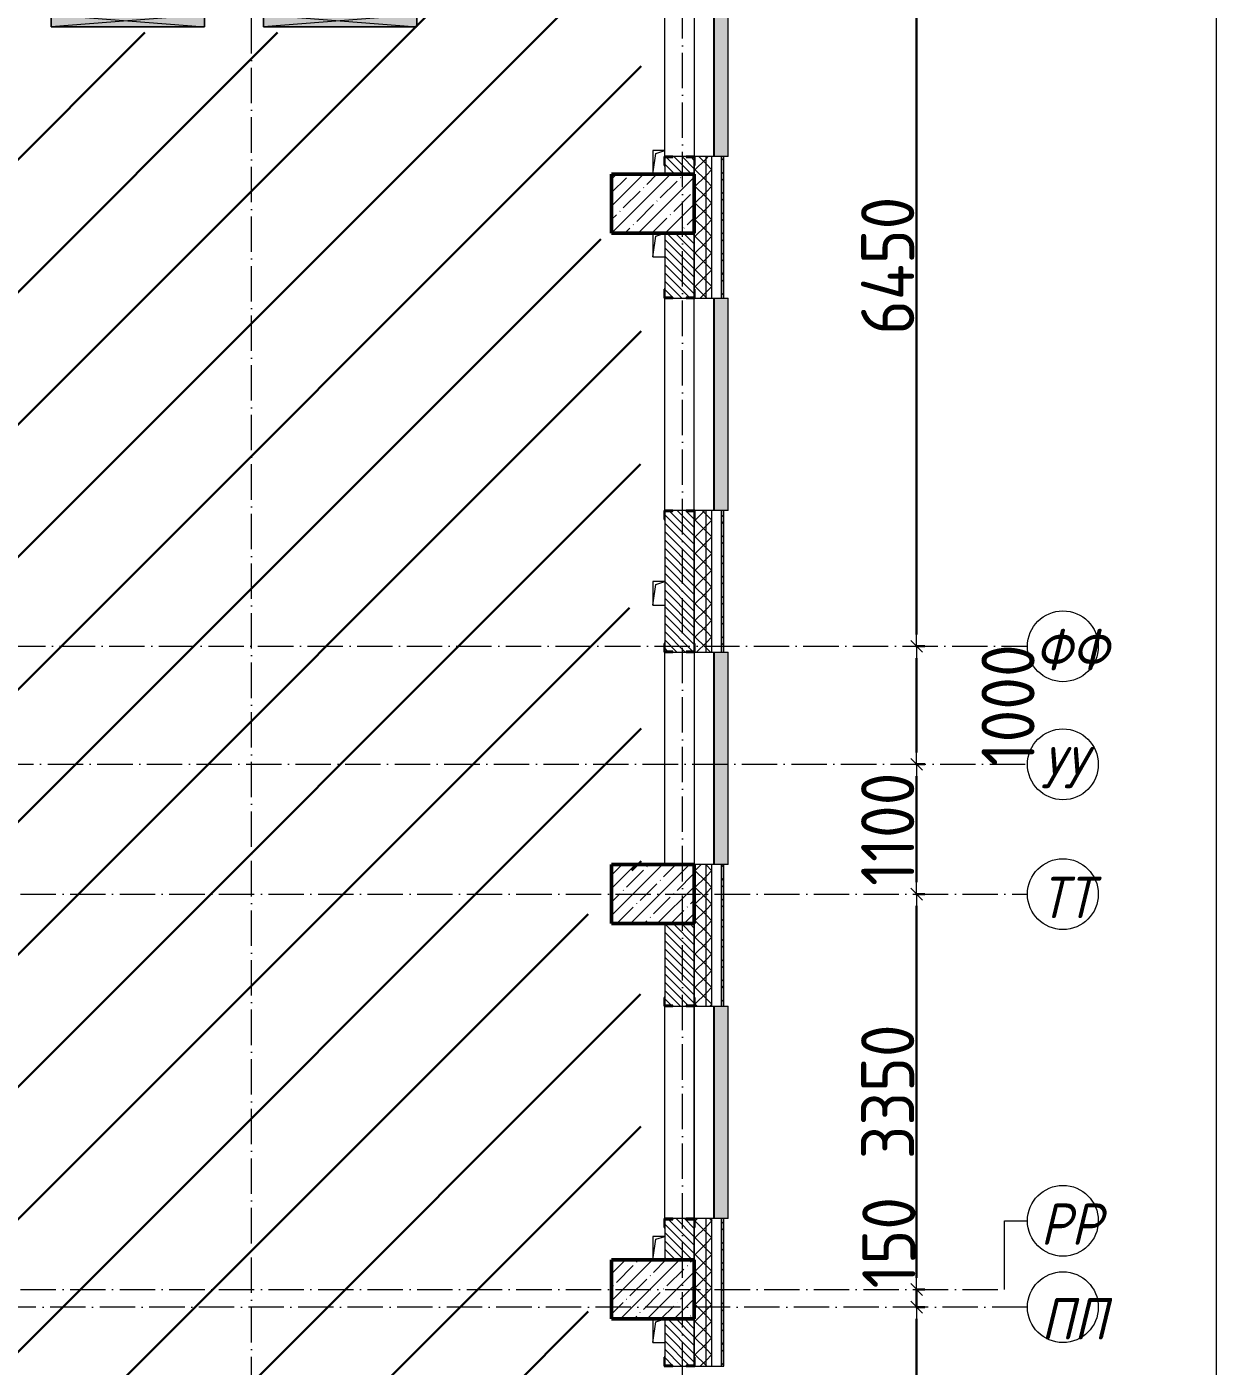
# Model space of a CAD drawing. Header units: millimetres. Extents: x 35697 to 388678, y -91946 to 171347.
# Drawn here: x 138854 to 148933, y 133195 to 144545 of the extents above; entities that cross this region are included whole.
import ezdxf

# ---------------------------------------------------------------- set-up
doc = ezdxf.new("R2010")
doc.units = ezdxf.units.MM
doc.linetypes.add('50_200_ШТРИХ_1Т_ш5_п1_п1_', pattern=[700, 500, -100, 0, -100])
for name, color, linetype, lineweight in [('2.1) ПГП окна 2.8 м', 5, 'Continuous', 30), ('3.1) ЖБ окна 1.2 м', 102, 'Continuous', 30), ('A-____-____-DIMS', 7, 'Continuous', 9), ('A-DETL-GENF-OTLN', 7, 'Continuous', 9), ('A-GENM-____-MCUT', 7, 'Continuous', 25), ('A-GENM-____-OTLN', 7, 'Continuous', 9), ('A-GENM-____-OTLN-1', 7, 'Continuous', 25), ('A-GLAZ-____-OTLN', 7, 'Continuous', 9), ('A-WALL-____-MCUT', 7, 'Continuous', 13), ('A-WALL-____-MCUT-1', 7, 'Continuous', 9), ('A-WALL-____-OTLN', 7, 'Continuous', 9), ('A-WALL-____-PATT-1', 7, 'Continuous', 9), ('A-WALL-FNSH-MCUT-1', 7, 'Continuous', 9), ('S-COLS-____-MCUT', 7, 'Continuous', 50), ('S-COLS-____-OTLN', 7, 'Continuous', 9), ('S-GRID-____-IDEN', 7, 'Continuous', 9), ('S-GRID-____-OTLN', 7, 'Continuous', 9), ('S-GRID-____-OTLN-1', 7, '50_200_ШТРИХ_1Т_ш5_п1_п1_', 9)]:
    doc.layers.add(name, color=color, linetype=linetype, lineweight=lineweight)
doc.layers.add('A-GLAZ-____-OTLN-1', color=7, linetype='Continuous', lineweight=9, true_color=0xc0c0c0)
doc.styles.add('ISOCPEUR_I_9', font='isocpeui.ttf', dxfattribs={"width": 0.9, "height": 250})
doc.styles.add('СПДС', font='isocpeur.ttf', dxfattribs={"width": 0.9})
doc.dimstyles.new('Размера А3', dxfattribs={"dimtxt": 200, "dimasz": 100, "dimexe": 70, "dimexo": 100, "dimgap": 20, "dimtad": 1, "dimdec": 0, "dimrnd": 10, "dimzin": 0, "dimdsep": 46, "dimtxsty": 'СПДС', "dimblk": 'ARROWHEAD_6', "dimcen": 1, "dimclrd": 256, "dimclre": 256, "dimclrt": 256, "dimazin": 0, "dimtfac": 1, "dimtdec": 0, "dimtmove": 2, "dimatfit": 3, "dimfxl": 1, "dimtolj": 1, "dimtzin": 0, "dimarcsym": 0})
pattern_1 = [(45, (43259.71, 63713.66), (-70.71068, 70.71068), []), (135, (43259.71, 63713.66), (-70.71068, -70.71068), [])]
pattern_2 = [(135, (43259.71, 63713.66), (-35.35534, -35.35534), [])]

# ---------------------------------------------------------------- blocks, each defined once
blk = doc.blocks.new('BSC_Колонна _Прямоугольная - 500х700-V99-АР1_План отверстий 2 этажа в осях 1-64_Ю-ЯЯ')
at = {"layer": 'S-COLS-____-OTLN'}
h = blk.add_hatch(dxfattribs=at)
h.set_pattern_fill('FP_112', color=256, style=0, pattern_type=2)
h.set_pattern_definition([(315, (-70131.04, 100900), (114.04925, 114.04925), []), (315, (-70131.04, 100785.95), (114.04925, 114.04925), [201.613, -40.323, 3.353, -36.97])])
h.paths.add_polyline_path([(-250, 350), (-250, -350), (250, -350), (250, 350), (9, 350)], flags=0)
at = {"layer": 'S-COLS-____-MCUT'}
for p, q in [((250, 350), (-250, 350)), ((-250, 350), (-250, -350)), ((250, -350), (250, 350)), ((-250, -350), (250, -350))]:
    blk.add_line(p, q, dxfattribs=at)
blk = doc.blocks.new('BSC_Колонна _Прямоугольная - 500х700-V100-АР1_План отверстий 2 этажа в осях 1-64_Ю-ЯЯ')
at = {"layer": 'S-COLS-____-OTLN'}
h = blk.add_hatch(dxfattribs=at)
h.set_pattern_fill('FP_113', color=256, style=0, pattern_type=2)
h.set_pattern_definition([(315, (-73481.04, 100900), (114.04925, 114.04925), []), (315, (-73481.04, 100785.95), (114.04925, 114.04925), [201.613, -40.323, 3.353, -36.97])])
h.paths.add_polyline_path([(-250, 168), (-250, -350), (250, -350), (250, 350), (-250, 350)], flags=0)
at = {"layer": 'S-COLS-____-MCUT'}
for p, q in [((250, 350), (-250, 350)), ((-250, 350), (-250, -350)), ((250, -350), (250, 350)), ((-250, -350), (250, -350))]:
    blk.add_line(p, q, dxfattribs=at)
blk = doc.blocks.new('BSC_Колонна _Прямоугольная - 500х700-V102-АР1_План отверстий 2 этажа в осях 1-64_Ю-ЯЯ')
at = {"layer": 'S-COLS-____-OTLN'}
h = blk.add_hatch(dxfattribs=at)
h.set_pattern_fill('FP_115', color=256, style=0, pattern_type=2)
h.set_pattern_definition([(315, (-79331.04, 100900), (114.04925, 114.04925), []), (315, (-79331.04, 100785.95), (114.04925, 114.04925), [201.613, -40.323, 3.353, -36.97])])
h.paths.add_polyline_path([(-250, 350), (-250, -350), (250, -350), (250, 350)], flags=0)
at = {"layer": 'S-COLS-____-MCUT'}
for p, q in [((250, 350), (-250, 350)), ((-250, 350), (-250, -350)), ((250, -350), (250, 350)), ((-250, -350), (250, -350))]:
    blk.add_line(p, q, dxfattribs=at)
blk = doc.blocks.new('Отлив_СКБ - Отлив витража_120_НВФ-31885687-АР1_План отверстий 2 этажа в осях 1-64_Ю-ЯЯ')
at = {"layer": 'A-GLAZ-____-OTLN-1'}
for points in [[(0, 0), (0, -2), (1800, -2), (1800, 0), (1023, 0)], [(0, -83), (0, -120), (1800, -120), (1800, -2), (0, -2), (0, -63)]]:
    blk.add_hatch(color=256, dxfattribs=at).paths.add_polyline_path(points, flags=0)
at = {"layer": 'A-GLAZ-____-OTLN'}
for p, q in [((0, 0), (1800, 0)), ((1800, -2), (0, -2)), ((0, -120), (0, -83)), ((1800, -83), (1800, -120)), ((0, -120), (1800, -120))]:
    blk.add_line(p, q, dxfattribs=at)
blk = doc.blocks.new('Фахверк_СКБ_Уголок - 250_2700-27497298-АР1_План отверстий 2 этажа в осях 1-64_Ю-ЯЯ')
at = {"layer": 'A-GENM-____-MCUT'}
for p, q in [((200, 181), (125, 181)), ((125, 181), (125, 106)), ((131, 106), (131, 175)), ((131, 175), (200, 175)), ((200, 175), (200, 181)), ((125, 106), (131, 106)), ((131, -6), (125, -6)), ((125, -6), (125, -81)), ((125, -81), (200, -81)), ((131, -75), (131, -6)), ((200, -75), (131, -75)), ((200, -81), (200, -75))]:
    blk.add_line(p, q, dxfattribs=at)
blk = doc.blocks.new('Фахверк_СКБ_Уголок - 250_2700_1-27501432-АР1_План отверстий 2 этажа в осях 1-64_Ю-ЯЯ')
at = {"layer": 'A-GENM-____-MCUT'}
for p, q in [((200, 181), (125, 181)), ((125, 181), (125, 106)), ((131, 106), (131, 175)), ((131, 175), (200, 175)), ((200, 175), (200, 181)), ((125, 106), (131, 106)), ((131, -6), (125, -6)), ((125, -6), (125, -81)), ((125, -81), (200, -81)), ((131, -75), (131, -6)), ((200, -75), (131, -75)), ((200, -81), (200, -75))]:
    blk.add_line(p, q, dxfattribs=at)
blk = doc.blocks.new('AR_Отверстие прямоугольное _в плите_ - AR_Отверстие прямоугольное _в плите_-V168-АР1_План отверстий 2 этажа в осях 1-64_Ю-ЯЯ')
at = {"layer": 'A-GENM-____-OTLN'}
for p, q in [((-50, 100), (-50, -100)), ((-50, -100), (-25, 75)), ((-25, 75), (50, 100)), ((-50, -100), (50, -100))]:
    blk.add_line(p, q, dxfattribs=at)
blk = doc.blocks.new('AR_Отверстие прямоугольное _в плите_ - AR_Отверстие прямоугольное _в плите_-V169-АР1_План отверстий 2 этажа в осях 1-64_Ю-ЯЯ')
at = {"layer": 'A-GENM-____-OTLN'}
for p, q in [((50, 100), (-50, 100)), ((-50, 100), (-50, -100)), ((-50, -100), (-25, 75)), ((-25, 75), (50, 100))]:
    blk.add_line(p, q, dxfattribs=at)
blk = doc.blocks.new('AR_Отверстие прямоугольное _в плите_ - AR_Отверстие прямоугольное _в плите_-V172-АР1_План отверстий 2 этажа в осях 1-64_Ю-ЯЯ')
at = {"layer": 'A-GENM-____-OTLN'}
for p, q in [((50, 100), (-50, 100)), ((-50, 100), (-50, -100)), ((-50, -100), (-25, 75)), ((-25, 75), (50, 100)), ((-50, -100), (50, -100))]:
    blk.add_line(p, q, dxfattribs=at)
blk = doc.blocks.new('AR_Отверстие прямоугольное _в стене__БезПР - AR_Отверстие прямоугольное _в стене__БезПР-36824044-АР1_План отверстий 2 этажа в осях 1-64_Ю-ЯЯ')
at = {"layer": 'A-GLAZ-____-OTLN'}
blk.add_hatch(color=256, dxfattribs=at).paths.add_polyline_path([(650, -50), (650, 50), (-650, 50), (-650, -50)], flags=0)
at = {"layer": 'A-DETL-GENF-OTLN'}
for p, q in [((-650, -50), (-650, 50)), ((-650, 50), (650, 50)), ((650, 50), (-650, -50)), ((-650, 50), (650, -50)), ((650, 50), (-650, 50)), ((-650, 50), (-650, -50)), ((650, 50), (650, -50)), ((650, -50), (650, 50)), ((650, -50), (-650, -50)), ((-650, -50), (650, -50))]:
    blk.add_line(p, q, dxfattribs=at)
blk = doc.blocks.new('Ось сетки - Круг_Ø6_00__ISO-2_5_0_9K_-25732049-АР1_План отверстий 2 этажа в осях 1-64_Ю-ЯЯ')
at = {"layer": 'S-GRID-____-IDEN'}
blk.add_circle((0, 0), 3, dxfattribs=at)
blk = doc.blocks.new('ARROWHEAD_6')
at = {"color": 0, "linetype": 'Continuous'}
for p, q in [((0, 0), (-1, 0)), ((-0.5, -0.5), (0.5, 0.5))]:
    blk.add_line(p, q, dxfattribs=at)
blk = doc.blocks.new('*D2023')
at = {"layer": 'A-____-____-DIMS', "lineweight": -2, "transparency": 16777216}
for p, q in [((87537, 528997), (87613, 528997)), ((87543, 526697), (87543, 528897)), ((87537, 526597), (87613, 526597))]:
    blk.add_line(p, q, dxfattribs=at)
at = {"layer": 'Defpoints', "color": 0, "transparency": 16777216}
for p in [(87437, 528997), (87543, 528997), (87437, 526597)]:
    blk.add_point(p, dxfattribs=at)
at = {"layer": 'A-____-____-DIMS', "lineweight": -2, "transparency": 16777216, "xscale": 100, "yscale": 100, "zscale": 100}
for p, rotation in [((87543, 528997), 90), ((87543, 526597), 270)]:
    blk.add_blockref('ARROWHEAD_6', p, dxfattribs=dict(at, rotation=rotation))
at = {"layer": 'A-____-____-DIMS', "transparency": 16777216, "insert": (87298, 527797), "char_height": 450, "width": 2.56, "attachment_point": 5, "rotation": 90, "style": 'СПДС'}
blk.add_mtext('\\A1;2400', dxfattribs=at)
blk = doc.blocks.new('*D2024')
at = {"layer": 'A-____-____-DIMS', "lineweight": -2, "transparency": 16777216}
for p, q in [((87543, 529247), (87543, 529347)), ((87537, 529147), (87613, 529147)), ((87543, 528997), (87543, 529147)), ((87537, 528997), (87613, 528997)), ((87543, 528897), (87543, 528797))]:
    blk.add_line(p, q, dxfattribs=at)
at = {"layer": 'Defpoints', "color": 0, "transparency": 16777216}
for p in [(87437, 529147), (87543, 529147), (87437, 528997)]:
    blk.add_point(p, dxfattribs=at)
at = {"layer": 'A-____-____-DIMS', "lineweight": -2, "transparency": 16777216, "xscale": 100, "yscale": 100, "zscale": 100}
for p, rotation in [((87543, 529147), 270), ((87543, 528997), 90)]:
    blk.add_blockref('ARROWHEAD_6', p, dxfattribs=dict(at, rotation=rotation))
at = {"layer": 'A-____-____-DIMS', "transparency": 16777216, "insert": (87083, 529156), "char_height": 450, "width": 1.68, "attachment_point": 1, "rotation": 90, "line_spacing_factor": 1.149209, "style": 'СПДС'}
blk.add_mtext('\\A1;150', dxfattribs=at)
blk = doc.blocks.new('*D2025')
at = {"layer": 'A-____-____-DIMS', "lineweight": -2, "transparency": 16777216}
for p, q in [((87537, 532497), (87613, 532497)), ((87543, 529247), (87543, 532397)), ((87537, 529147), (87613, 529147))]:
    blk.add_line(p, q, dxfattribs=at)
at = {"layer": 'Defpoints', "color": 0, "transparency": 16777216}
for p in [(87437, 532497), (87543, 532497), (87437, 529147)]:
    blk.add_point(p, dxfattribs=at)
at = {"layer": 'A-____-____-DIMS', "lineweight": -2, "transparency": 16777216, "xscale": 100, "yscale": 100, "zscale": 100}
for p, rotation in [((87543, 532497), 90), ((87543, 529147), 270)]:
    blk.add_blockref('ARROWHEAD_6', p, dxfattribs=dict(at, rotation=rotation))
at = {"layer": 'A-____-____-DIMS', "transparency": 16777216, "insert": (87298, 530822), "char_height": 450, "width": 2.49, "attachment_point": 5, "rotation": 90, "style": 'СПДС'}
blk.add_mtext('\\A1;3350', dxfattribs=at)
blk = doc.blocks.new('*D2026')
at = {"layer": 'A-____-____-DIMS', "lineweight": -2, "transparency": 16777216}
for p, q in [((87537, 533597), (87613, 533597)), ((87543, 532597), (87543, 533497)), ((87537, 532497), (87613, 532497))]:
    blk.add_line(p, q, dxfattribs=at)
at = {"layer": 'Defpoints', "color": 0, "transparency": 16777216}
for p in [(87437, 533597), (87543, 533597), (87437, 532497)]:
    blk.add_point(p, dxfattribs=at)
at = {"layer": 'A-____-____-DIMS', "lineweight": -2, "transparency": 16777216, "xscale": 100, "yscale": 100, "zscale": 100}
for p, rotation in [((87543, 533597), 90), ((87543, 532497), 270)]:
    blk.add_blockref('ARROWHEAD_6', p, dxfattribs=dict(at, rotation=rotation))
at = {"layer": 'A-____-____-DIMS', "transparency": 16777216, "insert": (87298, 533047), "char_height": 450, "width": 2.11, "attachment_point": 5, "rotation": 90, "style": 'СПДС'}
blk.add_mtext('\\A1;1100', dxfattribs=at)
blk = doc.blocks.new('*D2027')
at = {"layer": 'A-____-____-DIMS', "lineweight": -2, "transparency": 16777216}
for p, q in [((87537, 534597), (87613, 534597)), ((87543, 533697), (87543, 534497)), ((87537, 533597), (87613, 533597))]:
    blk.add_line(p, q, dxfattribs=at)
at = {"layer": 'Defpoints', "color": 0, "transparency": 16777216}
for p in [(87437, 534597), (87543, 534597), (87437, 533597)]:
    blk.add_point(p, dxfattribs=at)
at = {"layer": 'A-____-____-DIMS', "lineweight": -2, "transparency": 16777216, "xscale": 100, "yscale": 100, "zscale": 100}
for p, rotation in [((87543, 534597), 90), ((87543, 533597), 270)]:
    blk.add_blockref('ARROWHEAD_6', p, dxfattribs=dict(at, rotation=rotation))
at = {"layer": 'A-____-____-DIMS', "transparency": 16777216, "insert": (88318, 534097), "char_height": 450, "width": 2.3, "attachment_point": 5, "rotation": 90, "style": 'СПДС'}
blk.add_mtext('\\A1;1000', dxfattribs=at)
blk = doc.blocks.new('*D2028')
at = {"layer": 'A-____-____-DIMS', "lineweight": -2, "transparency": 16777216}
for p, q in [((87537, 541047), (87613, 541047)), ((87543, 534697), (87543, 540947)), ((87537, 534597), (87613, 534597))]:
    blk.add_line(p, q, dxfattribs=at)
at = {"layer": 'Defpoints', "color": 0, "transparency": 16777216}
for p in [(87437, 541047), (87543, 541047), (87437, 534597)]:
    blk.add_point(p, dxfattribs=at)
at = {"layer": 'A-____-____-DIMS', "lineweight": -2, "transparency": 16777216, "xscale": 100, "yscale": 100, "zscale": 100}
for p, rotation in [((87543, 541047), 90), ((87543, 534597), 270)]:
    blk.add_blockref('ARROWHEAD_6', p, dxfattribs=dict(at, rotation=rotation))
at = {"layer": 'A-____-____-DIMS', "transparency": 16777216, "insert": (87298, 537822), "char_height": 450, "width": 2.56, "attachment_point": 5, "rotation": 90, "style": 'СПДС'}
blk.add_mtext('\\A1;6450', dxfattribs=at)
blk = doc.blocks.new('2этаж')
at = {"layer": 'S-GRID-____-OTLN-1', "color": 251, "ltscale": 0.6, "true_color": 0x636466}
for p, q in [((81908.3, 508532.6), (81908.3, 549908.8)), ((85558.3, 498997), (85558.3, 549908.8)), ((33650.4, 534597), (88482.7, 534597)), ((18845.8, 533597), (88482.7, 533597)), ((77429.6, 532497), (88482.7, 532497)), ((77429.6, 529147), (88288.5, 529147)), ((88482.7, 528997), (33650.4, 528997))]:
    blk.add_line(p, q, dxfattribs=at)
at = {"layer": 'S-GRID-____-IDEN', "xscale": 99.99999999999993, "yscale": 99.99999999999993, "zscale": 99.99999999999993}
for p, rotation in [((88782.7, 534597), 269.9999999999995), ((88782.7, 533597), 269.9999999999995), ((88782.7, 532497), 269.9999999999995), ((88782.7, 529728.8), 269.9999999999995), ((88782.7, 528997), 89.9999999999998)]:
    blk.add_blockref('Ось сетки - Круг_Ø6_00__ISO-2_5_0_9K_-25732049-АР1_План отверстий 2 этажа в осях 1-64_Ю-ЯЯ', p, dxfattribs=dict(at, rotation=rotation))
at = {"layer": 'S-GRID-____-IDEN', "char_height": 350, "attachment_point": 1, "style": 'ISOCPEUR_I_9'}
for s, insert, width in [('ФФ', (88544.8, 534743.6), 562.785), ('УУ', (88592.5, 533743.6), 447.342), ('ТТ', (88592.5, 532643.6), 447.342), ('РР', (88592.5, 529875.4), 447.342), ('ПП', (88597.7, 529073.1), 447.342)]:
    blk.add_mtext(s, dxfattribs=dict(at, insert=insert, width=width))
at = {"layer": 'A-____-____-DIMS'}
for base, p1, p2, picture, middle in [((87542.6, 541047), (87436.5, 534597), (87436.5, 541047), '*D2028', (87297.6, 537822)), ((87542.6, 534597), (87436.5, 533597), (87436.5, 534597), '*D2027', (88317.6, 534097)), ((87542.6, 533597), (87436.5, 532497), (87436.5, 533597), '*D2026', (87297.6, 533047)), ((87542.6, 532497), (87436.5, 529147), (87436.5, 532497), '*D2025', (87297.6, 530822)), ((87542.6, 528997), (87436.5, 526597), (87436.5, 528997), '*D2023', (87297.6, 527797))]:
    dim = blk.add_linear_dim(base=base, p1=p1, p2=p2, angle=90, dimstyle='Размера А3', override={"dimtxt": 450}, dxfattribs=at)
    dim.commit()
    dim.dimension.update_dxf_attribs({"geometry": picture, "text_midpoint": middle})
dim = blk.add_linear_dim(base=(87542.6, 529147), p1=(87436.5, 528997), p2=(87436.5, 529147), angle=90, dimstyle='Размера А3', override={"dimtxt": 450}, dxfattribs=at)
dim.commit()
dim.dimension.update_dxf_attribs({"geometry": '*D2024', "text_midpoint": (87382.6, 529500.7), "dimtype": 128, "text_rotation": 90})

msp = doc.modelspace()

# ---------------------------------------------------------------- hatches: boundary and pattern name
at = {"layer": '2.1) ПГП окна 2.8 м'}
h = msp.add_hatch(dxfattribs=at)
h.set_pattern_fill('ANSI31', color=5, scale=250)
h.set_pattern_definition([(45, (-200, -50), (-561.266, 561.266), [])])
h.paths.add_polyline_path([(144060, 133145), (144054, 133145), (144054, 133220), (144056, 133345), (143960, 133345), (143960, 133545), (143610, 133545), (143610, 134045), (143960, 134045), (143960, 134245), (144060, 134245), (144060, 134320), (144054, 134320), (144054, 134395), (144060, 136195), (144054, 136195), (144054, 136270), (144060, 136895), (143610, 136895), (143610, 137395), (144060, 137395), (144060, 139195), (144054, 139195), (144054, 139270), (144056, 139595), (143960, 139595), (143960, 139795), (144060, 139795), (144060, 140320), (144054, 140320), (144054, 140395), (144060, 142195), (144054, 142195), (144054, 142270), (144057, 142545), (143960, 142545), (143960, 142745), (143610, 142745), (143610, 143245), (143960, 143245), (143960, 143445), (144060, 143445), (144060, 145195), (143810, 145195), (143810, 145445), (142060, 145445), (142060, 144495), (141960, 144495), (140660, 144495), (140160, 144495), (138860, 144495), (136810, 144495), (136810, 143245), (137010, 143245), (137010, 142745), (136810, 142745), (136810, 137395), (137010, 137395), (137010, 136895), (136310, 136895), (136310, 136610), (136310, 136310), (136310, 136010), (136310, 135710), (136310, 135410), (136310, 135110), (136310, 134929), (135523, 134563), (135476, 134368), (135344, 134651), (135296, 134457), (134510, 134090), (134510, 128295), (136310, 128295), (137010, 128295), (137010, 127795), (136810, 127795), (136810, 125295), (137010, 125295), (137010, 124795), (136810, 124795), (136810, 119345), (137010, 119345), (137010, 119095), (140410, 119095), (143810, 119095), (143810, 119345), (144054, 119345), (144054, 119445), (144059, 124595), (143960, 124595), (143960, 124795), (143610, 124795), (143610, 125295), (144060, 125295), (144060, 127595), (143960, 127595), (143960, 127795), (143610, 127795), (143610, 128295), (144060, 128295)])
h.paths.add_polyline_path([(137010, 133545), (136310, 133545), (134610, 133545), (134610, 134045), (136310, 134045), (137010, 134045)], flags=16)
at = {"layer": 'A-WALL-____-PATT-1'}
h = msp.add_hatch(dxfattribs=at)
h.set_pattern_fill('FP_3', color=256, style=0, pattern_type=2)
h.set_pattern_definition([(45, (43259.71, 63713.66), (-85.53659, 85.53659), []), (45, (43316.74, 63713.66), (-85.53659, 85.53659), [])])
h.paths.add_polyline_path([(144760, 133195), (144760, 134445), (144740, 134445), (144740, 133195)], flags=0)
h.paths.add_polyline_path([(144740, 136245), (144760, 136245), (144760, 137445), (144740, 137445), (144740, 137082)], flags=0)
h.paths.add_polyline_path([(144760, 139245), (144760, 140445), (144740, 140445), (144740, 139245)], flags=0)
h.paths.add_polyline_path([(144760, 142245), (144760, 143445), (144740, 143445), (144740, 142245)], flags=0)
h.paths.add_polyline_path([(144760, 145245), (144760, 149625), (144740, 149625), (144740, 145245)], flags=0)
h = msp.add_hatch(dxfattribs=at)
h.set_pattern_fill('FP_1', color=256, style=0, pattern_type=2)
h.set_pattern_definition(pattern_1)
h.paths.add_polyline_path([(144660, 110530), (144660, 110795), (144610, 110795), (144610, 110530)], flags=0)
h.paths.add_polyline_path([(144610, 111795), (144660, 111795), (144660, 119495), (144610, 119495), (144610, 114481)], flags=0)
h.paths.add_polyline_path([(144610, 133195), (144660, 133195), (144660, 134445), (144610, 134445), (144610, 133854)], flags=0)
h.paths.add_polyline_path([(144610, 136245), (144660, 136245), (144660, 137445), (144610, 137445), (144610, 137082)], flags=0)
h.paths.add_polyline_path([(144660, 139245), (144660, 140445), (144610, 140445), (144610, 139245)], flags=0)
h.paths.add_polyline_path([(144660, 142245), (144660, 143445), (144610, 143445), (144610, 142245)], flags=0)
h.paths.add_polyline_path([(144660, 145245), (144660, 149495), (144610, 149495), (144610, 145245)], flags=0)
h = msp.add_hatch(dxfattribs=at)
h.set_pattern_fill('FP_1', color=256, style=0, pattern_type=2)
h.set_pattern_definition(pattern_1)
h.paths.add_polyline_path([(144510, 110530), (144610, 110530), (144610, 110795), (144510, 110795)], flags=0)
h.paths.add_polyline_path([(144610, 111795), (144610, 119495), (144516, 119495), (144516, 119420), (144510, 119420), (144510, 111795)], flags=0)
h.paths.add_polyline_path([(144610, 133195), (144610, 134445), (144516, 134445), (144516, 134370), (144510, 134370), (144510, 133270), (144516, 133270), (144516, 133195)], flags=0)
h.paths.add_polyline_path([(144516, 136245), (144610, 136245), (144610, 137445), (144510, 137445), (144510, 136320), (144516, 136320), (144516, 136251)], flags=0)
h.paths.add_polyline_path([(144516, 139245), (144610, 139245), (144610, 140445), (144516, 140445), (144516, 140370), (144510, 140370), (144510, 139320), (144516, 139320), (144516, 139251)], flags=0)
h.paths.add_polyline_path([(144516, 142245), (144610, 142245), (144610, 143445), (144516, 143445), (144516, 143370), (144510, 143370), (144510, 142320), (144516, 142320), (144516, 142251)], flags=0)
h.paths.add_polyline_path([(144610, 145245), (144610, 149395), (144510, 149395), (144510, 145245)], flags=0)
h = msp.add_hatch(dxfattribs=at)
h.set_pattern_fill('FP_6', color=256, style=0, pattern_type=2)
h.set_pattern_definition(pattern_2)
h.paths.add_polyline_path([(144434, 143295), (144510, 143295), (144510, 143439), (144441, 143439), (144441, 143445), (144329, 143445), (144329, 143439), (144260, 143439), (144260, 143295)], flags=0)
h = msp.add_hatch(dxfattribs=at)
h.set_pattern_fill('FP_6', color=256, style=0, pattern_type=2)
h.set_pattern_definition(pattern_2)
h.paths.add_polyline_path([(144441, 139245), (144441, 139251), (144510, 139251), (144510, 140439), (144441, 140439), (144441, 140445), (144329, 140445), (144329, 140439), (144260, 140439), (144260, 139251), (144329, 139251), (144329, 139245)], flags=0)
h.paths.add_polyline_path([(144441, 142245), (144441, 142251), (144510, 142251), (144510, 142794), (144260, 142794), (144260, 142251), (144329, 142251), (144329, 142245)], flags=0)
h = msp.add_hatch(dxfattribs=at)
h.set_pattern_fill('FP_6', color=256, style=0, pattern_type=2)
h.set_pattern_definition(pattern_2)
h.paths.add_polyline_path([(144260, 134095), (144510, 134095), (144510, 134439), (144441, 134439), (144441, 134445), (144329, 134445), (144329, 134439), (144260, 134439), (144260, 134370)], flags=0)
h.paths.add_polyline_path([(144441, 136245), (144441, 136251), (144510, 136251), (144510, 136945), (144260, 136945), (144260, 136251), (144329, 136251), (144329, 136245)], flags=0)
h = msp.add_hatch(dxfattribs=at)
h.set_pattern_fill('FP_6', color=256, style=0, pattern_type=2)
h.set_pattern_definition(pattern_2)
h.paths.add_polyline_path([(144441, 133195), (144441, 133201), (144510, 133201), (144510, 133595), (144260, 133595), (144260, 133201), (144329, 133201), (144329, 133195)], flags=0)

# ---------------------------------------------------------------- linework, layer by layer
at = {"color": 1, "lineweight": 0}
msp.add_lwpolyline([(35697, 156516), (148933, 156516), (148933, 57688), (35697, 57688)], close=True, dxfattribs=at)
at = {"layer": 'A-WALL-____-MCUT'}
for p, q in [((144260, 143370), (144260, 143295)), ((144441, 143445), (144329, 143445)), ((144740, 143445), (144516, 143445)), ((144740, 142245), (144740, 143445)), ((144510, 142794), (144260, 142794)), ((144260, 142794), (144260, 142320)), ((144329, 142245), (144441, 142245)), ((144516, 142245), (144740, 142245)), ((144441, 140445), (144329, 140445)), ((144740, 140445), (144516, 140445)), ((144740, 139245), (144740, 140445)), ((144260, 140370), (144260, 139320)), ((144329, 139245), (144441, 139245)), ((144516, 139245), (144740, 139245)), ((144740, 137445), (144510, 137445)), ((144740, 136245), (144740, 137445)), ((144260, 136945), (144260, 136320)), ((144329, 136245), (144441, 136245)), ((144516, 136245), (144740, 136245)), ((144441, 134445), (144329, 134445)), ((144740, 134445), (144516, 134445)), ((144740, 133195), (144740, 134445)), ((144260, 134370), (144260, 134095)), ((144260, 133595), (144260, 133270)), ((144329, 133195), (144441, 133195)), ((144516, 133195), (144740, 133195))]:
    msp.add_line(p, q, dxfattribs=at)
at = {"layer": 'A-WALL-____-MCUT-1'}
for p, q in [((144510, 143370), (144510, 143295)), ((144510, 143295), (144510, 143370)), ((144610, 142245), (144610, 143445)), ((144660, 142245), (144660, 143445)), ((144510, 142794), (144510, 142320)), ((144510, 142320), (144510, 142794)), ((144610, 139245), (144610, 140445)), ((144660, 139245), (144660, 140445)), ((144510, 140370), (144510, 139320)), ((144510, 139320), (144510, 140370)), ((144610, 136245), (144610, 137445)), ((144660, 136245), (144660, 137445)), ((144510, 136945), (144510, 136320)), ((144510, 136320), (144510, 136945)), ((144610, 133195), (144610, 134445)), ((144660, 133195), (144660, 134445)), ((144510, 134370), (144510, 134095)), ((144510, 134095), (144510, 134370)), ((144510, 133595), (144510, 133270)), ((144510, 133270), (144510, 133595))]:
    msp.add_line(p, q, dxfattribs=at)
at = {"layer": 'A-WALL-____-OTLN'}
for p, q in [((144260, 143445), (144260, 145245)), ((144510, 145245), (144510, 143445)), ((144260, 142794), (144260, 142795)), ((144260, 140445), (144260, 142245)), ((144510, 140445), (144510, 142245)), ((144260, 137445), (144260, 139245)), ((144510, 139245), (144510, 137445)), ((144260, 134445), (144260, 136245)), ((144510, 134445), (144510, 136245)), ((144510, 136245), (144510, 134445))]:
    msp.add_line(p, q, dxfattribs=at)
at = {"layer": 'A-WALL-FNSH-MCUT-1'}
for p, q in [((144760, 143445), (144740, 143445)), ((144740, 143445), (144740, 142245)), ((144760, 142245), (144760, 143445)), ((144740, 142245), (144760, 142245)), ((144760, 140445), (144740, 140445)), ((144740, 140445), (144740, 139245)), ((144760, 139245), (144760, 140445)), ((144740, 139245), (144760, 139245)), ((144760, 137445), (144740, 137445)), ((144740, 137445), (144740, 136245)), ((144760, 136245), (144760, 137445)), ((144740, 136245), (144760, 136245)), ((144760, 134445), (144740, 134445)), ((144740, 134445), (144740, 133195)), ((144760, 133195), (144760, 134445)), ((144740, 133195), (144760, 133195))]:
    msp.add_line(p, q, dxfattribs=at)
at = {"layer": 'S-GRID-____-OTLN'}
for p, q in [((147140, 134427), (147334, 134427)), ((147140, 133845), (147140, 134427))]:
    msp.add_line(p, q, dxfattribs=at)

# ---------------------------------------------------------------- block references
at = {"layer": '3.1) ЖБ окна 1.2 м'}
msp.add_blockref('2этаж', (58851, -395302), dxfattribs=at)
at = {"layer": 'A-GENM-____-OTLN'}
for name, p in [('AR_Отверстие прямоугольное _в плите_ - AR_Отверстие прямоугольное _в плите_-V169-АР1_План отверстий 2 этажа в осях 1-64_Ю-ЯЯ', (144210, 143395)), ('AR_Отверстие прямоугольное _в плите_ - AR_Отверстие прямоугольное _в плите_-V168-АР1_План отверстий 2 этажа в осях 1-64_Ю-ЯЯ', (144210, 142695)), ('AR_Отверстие прямоугольное _в плите_ - AR_Отверстие прямоугольное _в плите_-V172-АР1_План отверстий 2 этажа в осях 1-64_Ю-ЯЯ', (144210, 139745)), ('AR_Отверстие прямоугольное _в плите_ - AR_Отверстие прямоугольное _в плите_-V169-АР1_План отверстий 2 этажа в осях 1-64_Ю-ЯЯ', (144210, 134195)), ('AR_Отверстие прямоугольное _в плите_ - AR_Отверстие прямоугольное _в плите_-V168-АР1_План отверстий 2 этажа в осях 1-64_Ю-ЯЯ', (144210, 133495))]:
    msp.add_blockref(name, p, dxfattribs=at)
at = {"layer": 'A-GENM-____-OTLN-1'}
for name, p, rotation in [('Фахверк_СКБ_Уголок - 250_2700_1-27501432-АР1_План отверстий 2 этажа в осях 1-64_Ю-ЯЯ', (144335, 143570), 269.9999999999999), ('Фахверк_СКБ_Уголок - 250_2700-27497298-АР1_План отверстий 2 этажа в осях 1-64_Ю-ЯЯ', (144435, 142120), 89.99999999999993), ('Фахверк_СКБ_Уголок - 250_2700-27497298-АР1_План отверстий 2 этажа в осях 1-64_Ю-ЯЯ', (144335, 140570), 269.9999999999999), ('Фахверк_СКБ_Уголок - 250_2700-27497298-АР1_План отверстий 2 этажа в осях 1-64_Ю-ЯЯ', (144435, 139120), 89.99999999999994), ('Фахверк_СКБ_Уголок - 250_2700-27497298-АР1_План отверстий 2 этажа в осях 1-64_Ю-ЯЯ', (144435, 136120), 89.99999999999994), ('Фахверк_СКБ_Уголок - 250_2700-27497298-АР1_План отверстий 2 этажа в осях 1-64_Ю-ЯЯ', (144335, 134570), 269.9999999999999), ('Фахверк_СКБ_Уголок - 250_2700-27497298-АР1_План отверстий 2 этажа в осях 1-64_Ю-ЯЯ', (144435, 133070), 89.99999999999993)]:
    msp.add_blockref(name, p, dxfattribs=dict(at, rotation=rotation))
at = {"layer": 'A-GLAZ-____-OTLN', "rotation": 90}
for p in [(144677, 143445), (144677, 140445), (144677, 137445), (144677, 134445)]:
    msp.add_blockref('Отлив_СКБ - Отлив витража_120_НВФ-31885687-АР1_План отверстий 2 этажа в осях 1-64_Ю-ЯЯ', p, dxfattribs=at)
at = {"layer": 'A-GLAZ-____-OTLN'}
for p in [(139710, 144595), (141510, 144595)]:
    msp.add_blockref('AR_Отверстие прямоугольное _в стене__БезПР - AR_Отверстие прямоугольное _в стене__БезПР-36824044-АР1_План отверстий 2 этажа в осях 1-64_Ю-ЯЯ', p, dxfattribs=at)
at = {"layer": 'S-COLS-____-OTLN', "rotation": 89.9999999999999}
for name, p in [('BSC_Колонна _Прямоугольная - 500х700-V102-АР1_План отверстий 2 этажа в осях 1-64_Ю-ЯЯ', (144160, 143045)), ('BSC_Колонна _Прямоугольная - 500х700-V100-АР1_План отверстий 2 этажа в осях 1-64_Ю-ЯЯ', (144160, 137195)), ('BSC_Колонна _Прямоугольная - 500х700-V99-АР1_План отверстий 2 этажа в осях 1-64_Ю-ЯЯ', (144160, 133845))]:
    msp.add_blockref(name, p, dxfattribs=at)

doc.saveas('drawing.dxf')
